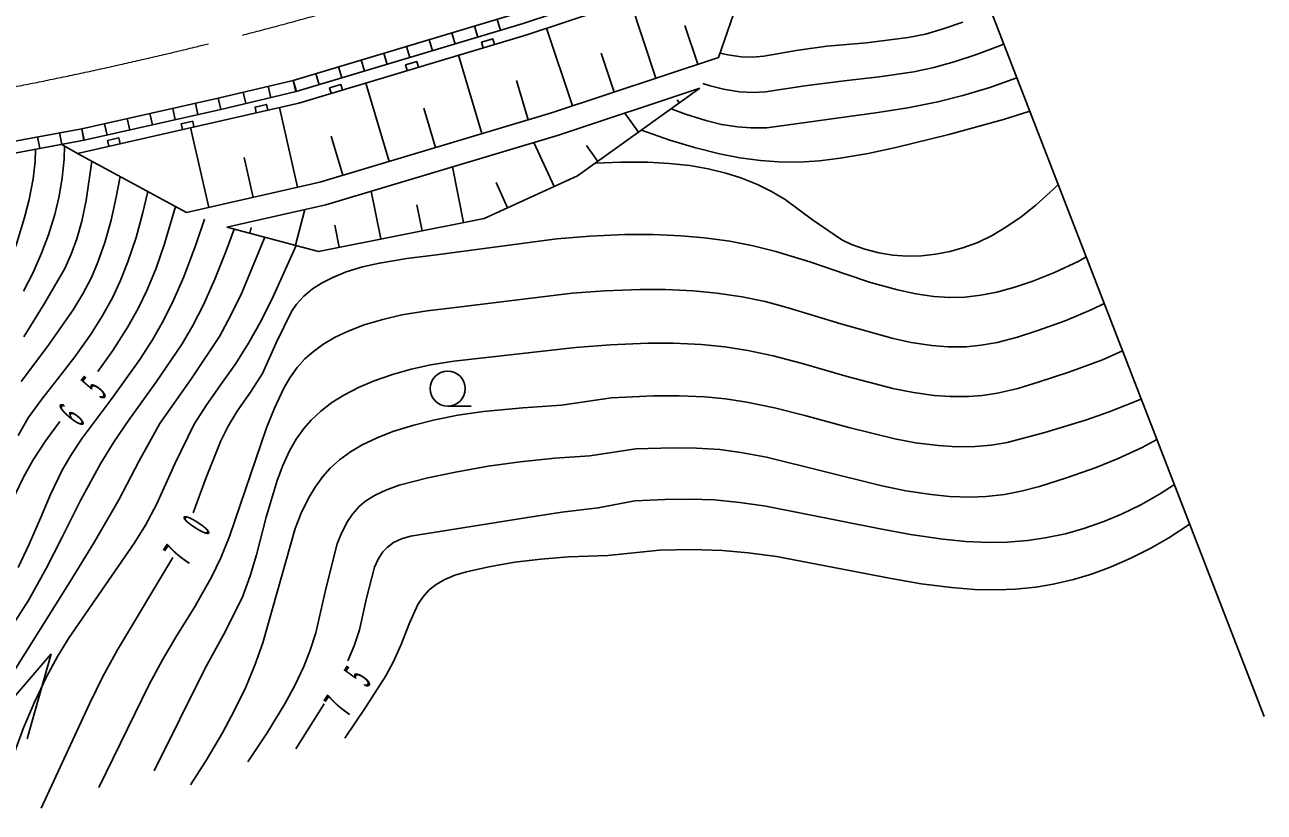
# Model space of a CAD drawing. Units: millimetres, scale not verified. Extents: x 40000 to 680000, y 20000 to 380000.
# Drawn here: x 497399 to 550442, y 260795 to 294474 of the extents above; entities that cross this region are included whole.
import ezdxf

# ---------------------------------------------------------------- set-up
doc = ezdxf.new("R2010")
doc.units = ezdxf.units.MM
doc.header["$LTSCALE"] = 1000
doc.linetypes.add('CHAIN', pattern=[18.5, 12, -1.5, 3.5, -1.5])
for name, color, linetype, lineweight in [('M-BGD', 7, 'Continuous', 25), ('M-BMK', 2, 'CHAIN', 13), ('M-BMK-SRVR', 3, 'Continuous', 25)]:
    doc.layers.add(name, color=color, linetype=linetype, lineweight=lineweight)
doc.styles.add('ＭＳ ゴシック', font='')
doc.styles.get('ＭＳ ゴシック').set_extended_font_data('MS Gothic')

msp = doc.modelspace()

# ---------------------------------------------------------------- linework, layer by layer
at = {"layer": 'M-BGD'}
for p, q in [((528520, 297241), (527094, 293082)), ((524411, 292193), (523311, 295515)), ((516784, 293941), (516641, 294420)), ((517753, 294232), (517610, 294711)), ((526200, 292785), (525650, 294446)), ((536704, 294296), (537550, 294589)), ((515815, 293651), (515672, 294130)), ((520834, 291007), (519733, 294330)), ((533425, 293710), (535201, 293925)), ((535201, 293925), (535941, 294080)), ((535941, 294080), (536704, 294296)), ((513877, 293071), (513733, 293550)), ((514846, 293361), (514702, 293840)), ((529027, 293132), (530417, 293378)), ((530417, 293378), (531727, 293557)), ((531727, 293557), (533425, 293710)), ((539152, 293595), (539296, 293658)), ((511938, 292490), (511795, 292969)), ((512908, 292780), (512764, 293259)), ((516964, 289820), (515960, 293173)), ((522622, 291600), (522072, 293261)), ((527157, 293263), (527482, 293183)), ((527482, 293183), (528055, 293103)), ((528055, 293103), (528538, 293091)), ((528538, 293091), (529027, 293132)), ((510000, 291909), (509857, 292388)), ((510969, 292200), (510826, 292679)), ((507930, 291357), (507815, 291843)), ((509003, 291612), (508887, 292098)), ((509031, 291619), (508887, 292098)), ((512997, 288632), (511992, 291985)), ((518947, 290414), (518445, 292091)), ((505784, 290847), (505675, 291334)), ((506857, 291102), (506742, 291588)), ((525411, 291134), (525314, 291270)), ((502865, 290192), (502756, 290680)), ((503838, 290410), (503729, 290898)), ((504811, 290628), (504702, 291116)), ((509071, 287525), (508296, 290938)), ((514980, 289226), (514478, 290903)), ((523666, 289884), (523082, 290699)), ((539286, 290428), (540410, 290783)), ((500919, 289755), (500810, 290243)), ((501892, 289974), (501783, 290461)), ((536947, 289789), (539286, 290428)), ((498036, 289185), (497946, 289677)), ((498982, 289359), (498891, 289851)), ((499927, 289533), (499837, 290025)), ((499946, 289537), (499837, 290025)), ((505272, 286662), (504497, 290075)), ((511013, 288038), (510511, 289714)), ((523786, 289970), (525003, 289545)), ((534674, 289222), (536947, 289789)), ((490472, 287793), (499937, 289535)), ((499662, 288976), (498982, 289359)), ((520052, 287554), (519191, 289443)), ((521921, 288634), (521434, 289313)), ((525003, 289545), (526065, 289225)), ((526065, 289225), (527129, 288958)), ((533487, 288965), (534674, 289222)), ((504323, 286446), (499662, 288976)), ((507172, 287094), (506784, 288800)), ((521807, 288552), (522922, 288599)), ((522922, 288599), (524061, 288596)), ((524061, 288596), (524974, 288547)), ((527129, 288958), (528003, 288788)), ((528003, 288788), (528880, 288669)), ((528880, 288669), (529662, 288612)), ((529662, 288612), (530526, 288606)), ((530526, 288606), (531412, 288659)), ((531412, 288659), (532301, 288763)), ((532301, 288763), (533487, 288965)), ((516177, 286016), (515704, 288399)), ((524974, 288547), (525866, 288450)), ((525866, 288450), (526641, 288316)), ((526641, 288316), (527396, 288135)), ((527396, 288135), (528040, 287933)), ((518059, 286646), (517566, 287728)), ((528040, 287933), (528753, 287649)), ((528753, 287649), (529357, 287350)), ((541431, 287451), (541625, 287645)), ((512631, 285313), (512226, 287357)), ((529357, 287350), (529941, 287002)), ((529941, 287002), (531117, 286130)), ((540672, 286765), (541431, 287451)), ((508990, 285042), (509390, 286572)), ((514404, 285664), (514184, 286771)), ((540043, 286264), (540672, 286765)), ((531117, 286130), (532363, 285284)), ((539391, 285812), (540043, 286264)), ((507026, 285555), (507093, 285810)), ((510858, 284961), (510672, 285899)), ((520166, 285325), (521574, 285437)), ((521574, 285437), (523082, 285502)), ((523082, 285502), (524286, 285504)), ((524286, 285504), (525486, 285453)), ((525486, 285453), (526484, 285365)), ((538186, 285169), (538800, 285466)), ((538800, 285466), (539391, 285812)), ((526484, 285365), (527576, 285214)), ((527576, 285214), (528566, 285023)), ((528566, 285023), (529535, 284782)), ((532363, 285284), (532780, 285082)), ((532780, 285082), (533350, 284872)), ((533350, 284872), (533943, 284719)), ((536982, 284773), (537549, 284930)), ((537549, 284930), (538186, 285169)), ((529535, 284782), (530990, 284335)), ((530990, 284335), (532532, 283806)), ((533943, 284719), (534552, 284624)), ((534552, 284624), (535167, 284583)), ((535167, 284583), (535782, 284596)), ((535782, 284596), (536389, 284660)), ((536389, 284660), (536982, 284773)), ((541474, 283886), (542507, 284366)), ((542507, 284366), (542826, 284544)), ((532532, 283806), (533591, 283459)), ((540546, 283512), (541474, 283886)), ((533591, 283459), (534750, 283134)), ((539773, 283249), (540546, 283512)), ((515698, 282375), (520820, 282992)), ((520820, 282992), (522224, 283095)), ((522224, 283095), (523725, 283152)), ((523725, 283152), (524825, 283150)), ((524825, 283150), (526021, 283094)), ((526021, 283094), (527016, 282999)), ((527016, 282999), (528107, 282837)), ((528107, 282837), (529087, 282633)), ((534750, 283134), (535526, 282968)), ((535526, 282968), (536306, 282856)), ((536306, 282856), (536994, 282811)), ((536994, 282811), (537635, 282824)), ((537635, 282824), (538316, 282904)), ((538316, 282904), (538997, 283038)), ((538997, 283038), (539773, 283249)), ((513536, 282063), (514614, 282244)), ((514614, 282244), (515698, 282375)), ((529087, 282633), (530071, 282375)), ((530071, 282375), (532320, 281686)), ((541917, 281818), (543068, 282290)), ((543068, 282290), (543599, 282549)), ((511922, 281636), (512725, 281876)), ((512725, 281876), (513536, 282063)), ((532320, 281686), (534560, 281053)), ((540753, 281396), (541917, 281818)), ((510684, 281109), (511241, 281375)), ((511241, 281375), (511922, 281636)), ((539882, 281115), (540753, 281396)), ((509757, 280507), (510161, 280800)), ((510161, 280800), (510684, 281109)), ((520964, 280675), (522467, 280788)), ((522467, 280788), (524066, 280855)), ((524066, 280855), (525164, 280854)), ((525164, 280854), (526359, 280799)), ((526359, 280799), (527353, 280701)), ((527353, 280701), (528346, 280549)), ((534560, 281053), (535340, 280889)), ((535340, 280889), (536218, 280759)), ((536218, 280759), (536902, 280705)), ((536902, 280705), (537687, 280705)), ((537687, 280705), (538334, 280767)), ((538334, 280767), (539011, 280890)), ((539011, 280890), (539882, 281115)), ((509056, 279816), (509387, 280180)), ((509387, 280180), (509757, 280507)), ((528346, 280549), (529434, 280310)), ((529434, 280310), (530621, 279996)), ((542074, 279611), (543525, 280146)), ((543525, 280146), (544384, 280522)), ((508740, 279373), (509056, 279816)), ((530621, 279996), (532591, 279427)), ((540773, 279186), (542074, 279611)), ((508489, 278939), (508740, 279373)), ((532591, 279427), (534553, 278919)), ((539902, 278924), (540773, 279186)), ((508085, 278081), (508489, 278939)), ((522505, 278512), (524305, 278599)), ((524305, 278599), (525402, 278603)), ((525402, 278603), (526498, 278557)), ((526498, 278557), (527394, 278473)), ((534553, 278919), (535434, 278746)), ((535434, 278746), (536315, 278625)), ((536315, 278625), (537000, 278574)), ((537000, 278574), (537782, 278572)), ((537782, 278572), (538369, 278613)), ((538369, 278613), (539033, 278715)), ((539033, 278715), (539902, 278924)), ((507744, 277236), (508085, 278081)), ((515502, 278163), (516502, 278163)), ((527394, 278473), (528294, 278337)), ((528294, 278337), (529490, 278084)), ((529490, 278084), (530782, 277757)), ((543810, 277917), (545182, 278461)), ((530782, 277757), (532664, 277244)), ((541053, 277042), (542830, 277582)), ((542830, 277582), (543810, 277917)), ((506162, 272592), (507744, 277236)), ((532664, 277244), (534636, 276765)), ((539443, 276603), (541053, 277042)), ((523544, 276334), (525143, 276387)), ((525143, 276387), (526142, 276371)), ((526142, 276371), (527140, 276303)), ((534636, 276765), (535521, 276600)), ((535521, 276600), (536503, 276474)), ((536503, 276474), (537287, 276425)), ((537287, 276425), (538069, 276432)), ((538069, 276432), (538752, 276489)), ((538752, 276489), (539443, 276603)), ((544198, 275919), (545221, 276394)), ((545221, 276394), (545853, 276730)), ((523544, 276334), (521578, 276041)), ((527140, 276303), (528048, 276181)), ((528048, 276181), (529147, 275974)), ((529147, 275974), (534020, 274772)), ((543244, 275533), (544198, 275919)), ((541983, 275090), (543244, 275533)), ((534020, 274772), (535107, 274547)), ((540821, 274733), (541983, 275090)), ((545967, 274400), (546598, 274807)), ((535107, 274547), (536191, 274379)), ((536191, 274379), (536977, 274303)), ((536977, 274303), (537860, 274273)), ((537860, 274273), (538545, 274298)), ((538545, 274298), (539326, 274383)), ((539326, 274383), (540047, 274524)), ((540047, 274524), (540821, 274733)), ((545159, 273945), (545967, 274400)), ((523508, 274110), (524784, 274174)), ((524784, 274174), (525883, 274187)), ((525883, 274187), (526902, 274149)), ((526902, 274149), (528005, 274045)), ((528005, 274045), (529108, 273889)), ((529108, 273889), (534011, 272910)), ((544330, 273539), (545159, 273945)), ((542717, 272924), (543578, 273224)), ((543578, 273224), (544330, 273539)), ((534011, 272910), (535304, 272670)), ((535304, 272670), (536690, 272469)), ((541066, 272525), (541944, 272708)), ((541944, 272708), (542717, 272924)), ((505788, 271675), (506162, 272592)), ((536690, 272469), (537676, 272375)), ((537676, 272375), (538658, 272335)), ((538658, 272335), (539440, 272348)), ((539440, 272348), (540316, 272417)), ((540316, 272417), (541066, 272525)), ((505391, 270841), (505788, 271675)), ((518375, 271488), (519481, 271622)), ((519481, 271622), (520675, 271714)), ((520675, 271714), (522356, 271773)), ((522356, 271773), (524563, 272008)), ((515810, 270929), (516309, 271083)), ((516309, 271083), (517255, 271295)), ((517255, 271295), (518375, 271488)), ((504647, 269543), (505391, 270841)), ((514705, 270304), (515005, 270539)), ((515005, 270539), (515344, 270734)), ((515344, 270734), (515810, 270929)), ((514221, 269675), (514432, 269999)), ((514432, 269999), (514705, 270304)), ((503903, 268352), (504647, 269543)), ((513844, 268849), (514221, 269675)), ((513511, 267973), (513844, 268849)), ((503292, 267319), (503903, 268352)), ((513180, 267244), (513511, 267973)), ((498533, 267568), (497498, 263935)), ((502724, 266259), (503292, 267319)), ((512845, 266628), (513180, 267244)), ((511986, 265278), (512845, 266628)), ((500567, 261850), (502724, 266259)), ((508996, 263502), (510215, 265429)), ((511089, 263962), (511986, 265278))]:
    msp.add_line(p, q, dxfattribs=at)
for points in [[(490382, 288285), (499837, 290025), (505669, 291333), (508887, 292098), (518579, 295001), (530091, 298815)], [(530265, 298346), (518729, 294524), (509017, 291615), (505784, 290847), (499937, 289535)], [(528520, 297241), (518887, 294049), (509130, 291128), (499662, 288976)], [(517500, 293634), (517428, 293874), (516949, 293730), (517021, 293491)], [(526411, 291966), (526734, 291858), (527308, 291715), (527982, 291610), (528564, 291579), (529103, 291604), (530777, 291869), (532471, 292084), (533962, 292251), (535440, 292468), (536307, 292652), (537172, 292890), (538122, 293201), (539152, 293595)], [(527094, 293082), (519939, 290711), (510021, 287741), (504323, 286446)], [(514248, 292660), (514176, 292900), (513697, 292756), (513769, 292517)], [(526284, 291760), (520240, 289757), (510276, 286773), (506044, 285812)], [(506044, 285812), (509972, 284785), (517063, 286192), (521048, 288009), (526284, 291760)], [(510996, 291686), (510924, 291926), (510445, 291783), (510517, 291543)], [(525065, 290886), (525679, 290650), (526542, 290378), (527216, 290217), (527894, 290109), (528478, 290064), (529163, 290072), (533903, 290728), (535186, 290924), (536480, 291177), (537548, 291448), (538699, 291797), (539858, 292208)], [(507796, 290825), (507741, 291068), (507253, 290958), (507308, 290714)], [(504640, 290108), (504585, 290351), (504097, 290241), (504152, 289997)], [(501484, 289390), (501428, 289634), (500941, 289523), (500996, 289280)], [(496690, 284097), (497062, 285142), (497391, 286229), (497590, 287007), (497759, 287889), (497840, 288629), (497860, 289153)], [(497348, 283078), (497757, 283879), (498120, 284702), (498417, 285494), (498681, 286359), (498868, 287141), (499003, 287933), (499084, 288730), (499103, 289291)], [(497356, 281131), (498259, 282586), (499106, 284048), (499386, 284667), (499621, 285316), (499836, 286079), (500026, 286960), (500267, 288648)], [(497246, 279212), (498371, 280713), (499471, 282276), (499883, 282961), (500248, 283666), (500528, 284316), (500823, 285159), (501089, 286121), (501309, 287103), (501474, 287993)], [(497118, 276904), (497538, 277658), (498124, 278468), (498799, 279312), (499538, 280269), (500235, 281254), (500716, 282015), (501151, 282798), (501485, 283504), (501815, 284335), (502159, 285377), (502452, 286442), (502668, 287344)], [(500532, 279647), (501170, 280547), (501816, 281556), (502253, 282337), (502643, 283144), (503020, 284065), (503384, 285102), (503854, 286701)], [(497113, 271265), (497592, 272265), (498065, 273374), (498498, 274385), (499018, 275458), (499408, 276128), (499856, 276789), (501100, 278442), (502324, 280156), (502862, 280997), (503355, 281862), (503768, 282692), (504204, 283698), (504731, 285105), (505087, 286165)], [(496733, 266493), (499344, 270656), (500385, 272356), (501427, 274158), (502294, 275831), (503178, 277423), (504502, 279307), (505730, 281148), (506209, 282022), (506687, 283011), (507673, 285386)], [(496992, 268966), (497571, 269880), (498312, 271215), (498998, 272557), (499804, 274158), (500654, 275724), (501217, 276646), (501832, 277554), (503008, 279178), (504135, 280833), (504591, 281610), (505046, 282496), (505537, 283590), (506019, 284801), (506359, 285729)], [(496064, 260795), (496682, 262609), (497347, 264398), (497811, 265503), (498325, 266583), (498798, 267458), (499296, 268274), (502089, 272311), (502558, 273078), (503031, 273958), (503814, 275693), (504651, 277396), (505155, 278190), (505793, 279087), (506429, 279987), (506977, 280855), (507512, 281814), (508048, 282888), (509010, 285037)], [(504601, 273594), (505158, 275104), (505796, 276683), (506104, 277307), (506482, 277950), (507061, 278761), (507567, 279561), (508152, 280866), (508811, 282212), (509034, 282527), (509343, 282864), (509716, 283174), (510131, 283442), (510581, 283672), (511155, 283903), (511858, 284118), (512575, 284283), (513745, 284475), (515017, 284631), (520166, 285325)], [(502938, 262559), (505121, 266953), (505968, 268508), (506737, 270039), (507049, 270904), (507314, 271798), (507736, 273409), (508198, 274977), (508444, 275628), (508731, 276247), (509018, 276746), (509348, 277213), (509648, 277559), (510071, 277955), (510540, 278313), (511048, 278634), (511681, 278964), (512347, 279248), (513134, 279521), (513933, 279743), (514775, 279928), (515765, 280085), (520964, 280675)], [(504488, 261969), (505158, 263003), (505867, 264195), (506381, 265158), (506852, 266150), (507239, 267082), (507583, 268046), (508972, 272928), (509232, 273579), (509531, 274196), (509826, 274692), (510160, 275153), (510474, 275507), (510864, 275866), (511332, 276209), (511842, 276510), (512481, 276814), (513153, 277074), (514045, 277350), (514947, 277577), (515937, 277772), (517025, 277932), (518709, 278095), (520369, 278206), (522505, 278512)], [(496466, 273113), (496999, 274410), (497344, 275128), (497755, 275864), (498302, 276696), (498895, 277504)], [(506943, 262950), (507767, 264193), (508524, 265428), (508952, 266210), (509338, 267022), (509602, 267680), (509856, 268462), (510282, 270347), (510771, 272274), (510952, 272731), (511215, 273235), (511425, 273541), (511730, 273882), (512000, 274108), (512400, 274361), (512844, 274571), (513419, 274777), (514643, 275091), (515832, 275345), (517226, 275593), (518605, 275785), (520077, 275937), (521578, 276041)], [(511224, 267268), (511500, 267910), (511730, 268593), (512027, 269943), (512371, 271269), (512529, 271618), (512728, 271926), (512908, 272123), (513181, 272325), (513520, 272482), (513899, 272595), (518834, 273384), (520389, 273623), (521940, 273811), (523508, 274110)], [(535767, 270569), (537054, 270404), (538039, 270327), (539018, 270305), (539797, 270334), (540669, 270422), (541414, 270545), (542283, 270747), (543047, 270976), (543897, 271289), (544734, 271654), (545555, 272070), (546358, 272533), (547225, 273098)], [(498099, 260969), (500162, 265428), (500741, 266596), (501366, 267744), (503730, 271685)], [(524563, 272008), (525934, 272028), (527256, 271993), (528360, 271892), (529565, 271726), (534474, 270789), (535767, 270569)], [(498533, 267568), (495279, 263790), (491544, 262142), (487199, 262504), (483265, 263561), (480337, 262098)]]:
    msp.add_lwpolyline(points, dxfattribs=at)
msp.add_circle((515502, 278913), 750, dxfattribs=at)
at = {"layer": 'M-BMK'}
msp.add_arc((464259, 458647), 170000, 261.20737, 294.34547, dxfattribs=at)
at = {"layer": 'M-BMK-SRVR'}
msp.add_line((535586, 303236), (550442, 264882), dxfattribs=at)

# ---------------------------------------------------------------- texts
at = {"layer": 'M-BGD', "char_height": 1320, "attachment_point": 7, "style": 'ＭＳ ゴシック'}
for s, insert, rotation in [('\\T3.75;\\W0.45;65', (499780, 277212), 51), ('\\T3.75;\\W0.45;70', (504366, 271275), 57), ('\\T3.75;\\W0.45;75', (511223, 264809), 56)]:
    msp.add_mtext(s, dxfattribs=dict(at, insert=insert, rotation=rotation))

doc.saveas('drawing.dxf')
